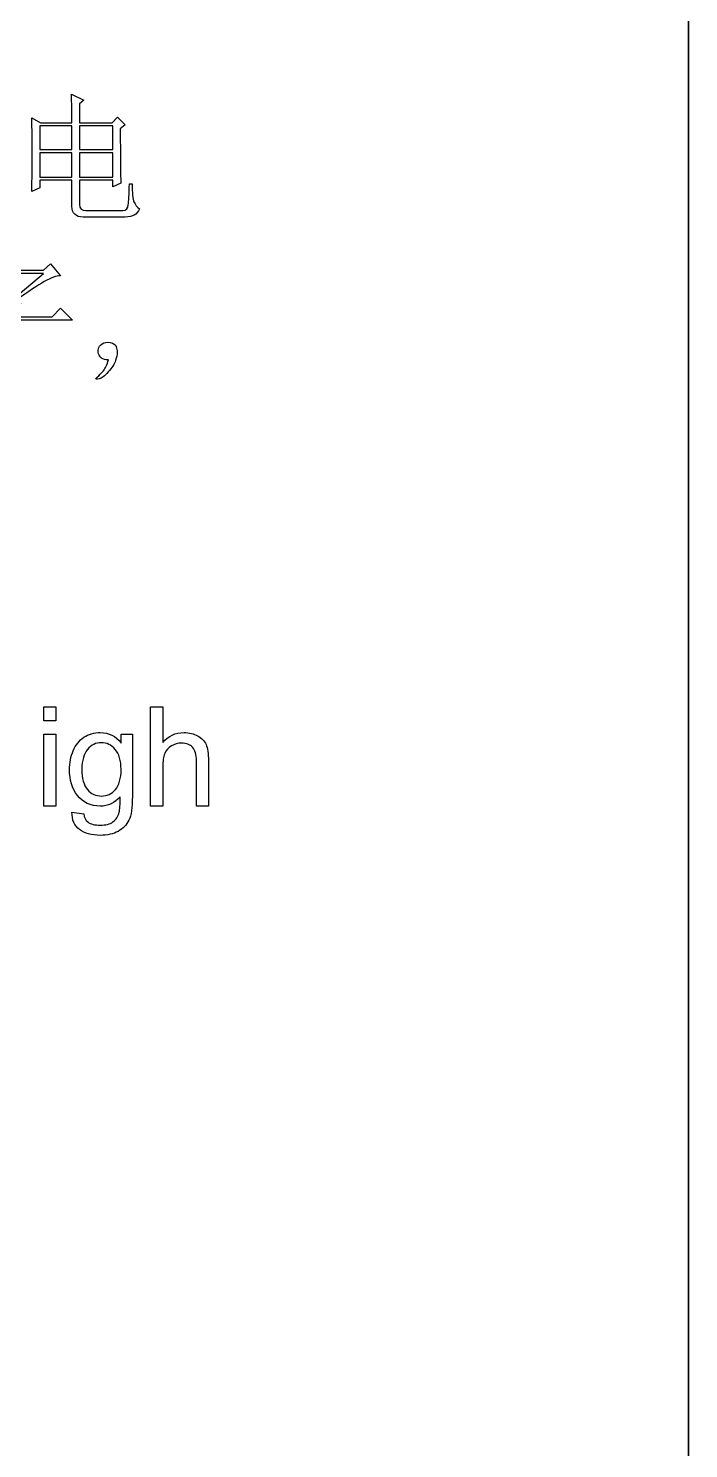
# Model space of a CAD drawing. Extents: x -45 to 645, y -160 to 467.
# Drawn here: x 391.74 to 400.13, y 123.4 to 141.45 of the extents above; entities that cross this region are included whole.
import ezdxf

# ---------------------------------------------------------------- set-up
doc = ezdxf.new("R2010")
doc.units = 0
doc.layers.add('layer 1', color=7, linetype='Continuous')

msp = doc.modelspace()

# ---------------------------------------------------------------- linework, layer by layer
at = {"color": 7, "lineweight": 35}
msp.add_line((400.132, 209.862), (400.132, 81.262), dxfattribs=at)
msp.add_line((400.132, 209.862), (400.132, 81.262), dxfattribs=at)
msp.add_line((400.132, 209.862), (400.132, 81.262), dxfattribs=at)
msp.add_line((400.132, 209.862), (400.132, 81.262), dxfattribs=at)
at = {"layer": 'layer 1', "color": 7, "lineweight": 9, "true_color": 0xffffff}
msp.add_open_spline([(400.131, 209.862), (400.131, 166.996), (400.131, 102.696), (400.131, 81.262)], degree=3, dxfattribs=at)
at = {"layer": 'layer 1', "color": 7, "true_color": 0xffffff}
for points, knots in [([(391.895, 140.25), (391.895, 140.25), (391.785, 140.313), (391.785, 140.313), (391.79, 140.174), (391.792, 140.022), (391.792, 139.858), (391.792, 139.692), (391.79, 139.532), (391.785, 139.375), (391.785, 139.375), (391.888, 139.422), (391.888, 139.422), (391.888, 139.422), (391.888, 139.519), (391.888, 139.519), (391.888, 139.519), (392.296, 139.519), (392.296, 139.519), (392.296, 139.519), (392.296, 139.19), (392.296, 139.19), (392.296, 139.098), (392.345, 139.052), (392.44, 139.052), (392.44, 139.052), (392.972, 139.052), (392.972, 139.052), (393.023, 139.052), (393.061, 139.061), (393.087, 139.076), (393.115, 139.092), (393.138, 139.119), (393.156, 139.156), (393.124, 139.179), (393.101, 139.209), (393.084, 139.244), (393.068, 139.281), (393.061, 139.357), (393.061, 139.472), (393.061, 139.472), (393.026, 139.472), (393.026, 139.472), (393.023, 139.339), (393.018, 139.251), (393.012, 139.207), (393.009, 139.163), (392.986, 139.138), (392.944, 139.135), (392.944, 139.135), (392.475, 139.135), (392.475, 139.135), (392.42, 139.135), (392.392, 139.159), (392.392, 139.21), (392.392, 139.21), (392.392, 139.519), (392.392, 139.519), (392.392, 139.519), (392.815, 139.519), (392.815, 139.519), (392.815, 139.519), (392.815, 139.436), (392.815, 139.436), (392.815, 139.436), (392.918, 139.484), (392.918, 139.484), (392.913, 139.577), (392.911, 139.807), (392.911, 140.174), (392.911, 140.174), (392.972, 140.223), (392.972, 140.223), (392.972, 140.223), (392.876, 140.32), (392.876, 140.32), (392.876, 140.32), (392.808, 140.25), (392.808, 140.25), (392.808, 140.25), (392.392, 140.25), (392.392, 140.25), (392.392, 140.25), (392.392, 140.491), (392.392, 140.491), (392.392, 140.491), (392.447, 140.539), (392.447, 140.539), (392.447, 140.539), (392.289, 140.615), (392.289, 140.615), (392.295, 140.505), (392.296, 140.383), (392.296, 140.249), (392.296, 140.249), (391.895, 140.25), (391.895, 140.25)], [0, 0, 0, 0, 0.03125, 0.03125, 0.03125, 0.0625, 0.0625, 0.0625, 0.09375, 0.09375, 0.09375, 0.125, 0.125, 0.125, 0.15625, 0.15625, 0.15625, 0.1875, 0.1875, 0.1875, 0.21875, 0.21875, 0.21875, 0.25, 0.25, 0.25, 0.28125, 0.28125, 0.28125, 0.3125, 0.3125, 0.3125, 0.34375, 0.34375, 0.34375, 0.375, 0.375, 0.375, 0.40625, 0.40625, 0.40625, 0.4375, 0.4375, 0.4375, 0.46875, 0.46875, 0.46875, 0.5, 0.5, 0.5, 0.53125, 0.53125, 0.53125, 0.5625, 0.5625, 0.5625, 0.59375, 0.59375, 0.59375, 0.625, 0.625, 0.625, 0.65625, 0.65625, 0.65625, 0.6875, 0.6875, 0.6875, 0.71875, 0.71875, 0.71875, 0.75, 0.75, 0.75, 0.78125, 0.78125, 0.78125, 0.8125, 0.8125, 0.8125, 0.84375, 0.84375, 0.84375, 0.875, 0.875, 0.875, 0.90625, 0.90625, 0.90625, 0.9375, 0.9375, 0.9375, 0.96875, 0.96875, 0.96875, 1, 1, 1, 1]), ([(392.296, 140.209), (392.296, 140.209), (392.296, 139.911), (392.296, 139.911), (392.296, 139.911), (391.888, 139.911), (391.888, 139.911), (391.888, 139.911), (391.888, 140.209), (391.888, 140.209), (391.888, 140.209), (392.296, 140.209), (392.296, 140.209)], [0, 0, 0, 0, 0.25, 0.25, 0.25, 0.5, 0.5, 0.5, 0.75, 0.75, 0.75, 1, 1, 1, 1]), ([(392.815, 140.209), (392.815, 140.209), (392.815, 139.911), (392.815, 139.911), (392.815, 139.911), (392.392, 139.911), (392.392, 139.911), (392.392, 139.911), (392.392, 140.209), (392.392, 140.209), (392.392, 140.209), (392.815, 140.209), (392.815, 140.209)], [0, 0, 0, 0, 0.25, 0.25, 0.25, 0.5, 0.5, 0.5, 0.75, 0.75, 0.75, 1, 1, 1, 1]), ([(392.296, 139.87), (392.296, 139.87), (392.296, 139.56), (392.296, 139.56), (392.296, 139.56), (391.888, 139.56), (391.888, 139.56), (391.888, 139.56), (391.888, 139.87), (391.888, 139.87), (391.888, 139.87), (392.296, 139.87), (392.296, 139.87)], [0, 0, 0, 0, 0.25, 0.25, 0.25, 0.5, 0.5, 0.5, 0.75, 0.75, 0.75, 1, 1, 1, 1]), ([(392.815, 139.87), (392.815, 139.87), (392.815, 139.56), (392.815, 139.56), (392.815, 139.56), (392.392, 139.56), (392.392, 139.56), (392.392, 139.56), (392.392, 139.87), (392.392, 139.87), (392.392, 139.87), (392.815, 139.87), (392.815, 139.87)], [0, 0, 0, 0, 0.25, 0.25, 0.25, 0.5, 0.5, 0.5, 0.75, 0.75, 0.75, 1, 1, 1, 1]), ([(390.994, 138.313), (391.044, 138.327), (391.098, 138.334), (391.158, 138.334), (391.158, 138.334), (391.935, 138.334), (391.935, 138.334), (391.935, 138.334), (391.56, 138.016), (391.56, 138.016), (391.56, 138.016), (391.465, 138.078), (391.465, 138.078), (391.469, 137.983), (391.472, 137.884), (391.472, 137.782), (391.472, 137.782), (390.714, 137.782), (390.714, 137.782), (390.714, 137.782), (390.775, 137.72), (390.775, 137.72), (390.826, 137.734), (390.88, 137.741), (390.94, 137.741), (390.94, 137.741), (391.472, 137.741), (391.472, 137.741), (391.472, 137.741), (391.472, 137.161), (391.472, 137.161), (391.476, 137.097), (391.458, 137.066), (391.416, 137.066), (391.376, 137.066), (391.294, 137.073), (391.172, 137.085), (391.172, 137.085), (391.172, 137.052), (391.172, 137.052), (391.322, 137.009), (391.397, 136.954), (391.397, 136.886), (391.514, 136.926), (391.573, 136.991), (391.573, 137.08), (391.573, 137.08), (391.573, 137.741), (391.573, 137.741), (391.573, 137.741), (392.303, 137.741), (392.303, 137.741), (392.303, 137.741), (392.153, 137.893), (392.153, 137.893), (392.153, 137.893), (392.045, 137.782), (392.045, 137.782), (392.045, 137.782), (391.573, 137.782), (391.573, 137.782), (391.573, 137.782), (391.573, 137.914), (391.573, 137.914), (391.573, 137.914), (391.649, 137.955), (391.649, 137.955), (391.649, 137.955), (391.587, 137.995), (391.587, 137.995), (391.743, 138.106), (391.862, 138.186), (391.945, 138.233), (392.029, 138.281), (392.099, 138.306), (392.153, 138.306), (392.153, 138.306), (392.024, 138.457), (392.024, 138.457), (392.024, 138.457), (391.935, 138.375), (391.935, 138.375), (391.935, 138.375), (390.933, 138.375), (390.933, 138.375), (390.933, 138.375), (390.994, 138.313), (390.994, 138.313)], [0, 0, 0, 0, 0.034483, 0.034483, 0.034483, 0.068966, 0.068966, 0.068966, 0.103448, 0.103448, 0.103448, 0.137931, 0.137931, 0.137931, 0.172414, 0.172414, 0.172414, 0.206897, 0.206897, 0.206897, 0.241379, 0.241379, 0.241379, 0.275862, 0.275862, 0.275862, 0.310345, 0.310345, 0.310345, 0.344828, 0.344828, 0.344828, 0.37931, 0.37931, 0.37931, 0.413793, 0.413793, 0.413793, 0.448276, 0.448276, 0.448276, 0.482759, 0.482759, 0.482759, 0.517241, 0.517241, 0.517241, 0.551724, 0.551724, 0.551724, 0.586207, 0.586207, 0.586207, 0.62069, 0.62069, 0.62069, 0.655172, 0.655172, 0.655172, 0.689655, 0.689655, 0.689655, 0.724138, 0.724138, 0.724138, 0.758621, 0.758621, 0.758621, 0.793103, 0.793103, 0.793103, 0.827586, 0.827586, 0.827586, 0.862069, 0.862069, 0.862069, 0.896552, 0.896552, 0.896552, 0.931034, 0.931034, 0.931034, 0.965517, 0.965517, 0.965517, 1, 1, 1, 1]), ([(392.618, 137.018), (392.604, 137.007), (392.597, 137.002), (392.597, 136.997), (392.597, 136.992), (392.613, 136.991), (392.642, 136.997), (392.672, 137.002), (392.71, 137.03), (392.758, 137.083), (392.806, 137.136), (392.836, 137.184), (392.85, 137.228), (392.864, 137.27), (392.871, 137.305), (392.871, 137.334), (392.871, 137.357), (392.866, 137.381), (392.857, 137.406), (392.848, 137.431), (392.824, 137.448), (392.782, 137.457), (392.742, 137.466), (392.707, 137.461), (392.679, 137.439), (392.653, 137.42), (392.637, 137.399), (392.632, 137.378), (392.627, 137.357), (392.628, 137.335), (392.635, 137.312), (392.642, 137.29), (392.655, 137.272), (392.672, 137.258), (392.691, 137.244), (392.721, 137.237), (392.761, 137.237), (392.744, 137.177), (392.721, 137.131), (392.696, 137.099), (392.67, 137.067), (392.644, 137.041), (392.618, 137.018)], [0, 0, 0, 0, 0.071429, 0.071429, 0.071429, 0.142857, 0.142857, 0.142857, 0.214286, 0.214286, 0.214286, 0.285714, 0.285714, 0.285714, 0.357143, 0.357143, 0.357143, 0.428571, 0.428571, 0.428571, 0.5, 0.5, 0.5, 0.571429, 0.571429, 0.571429, 0.642857, 0.642857, 0.642857, 0.714286, 0.714286, 0.714286, 0.785714, 0.785714, 0.785714, 0.857143, 0.857143, 0.857143, 0.928571, 0.928571, 0.928571, 1, 1, 1, 1]), ([(392.091, 132.652), (392.091, 132.652), (392.091, 132.829), (392.091, 132.829), (392.091, 132.829), (391.938, 132.829), (391.938, 132.829), (391.938, 132.829), (391.938, 132.652), (391.938, 132.652), (391.938, 132.652), (392.091, 132.652), (392.091, 132.652)], [0, 0, 0, 0, 0.25, 0.25, 0.25, 0.5, 0.5, 0.5, 0.75, 0.75, 0.75, 1, 1, 1, 1]), ([(393.45, 131.566), (393.45, 131.566), (393.45, 132.065), (393.45, 132.065), (393.45, 132.137), (393.459, 132.194), (393.476, 132.234), (393.492, 132.275), (393.522, 132.307), (393.56, 132.331), (393.6, 132.354), (393.642, 132.367), (393.687, 132.367), (393.749, 132.367), (393.796, 132.349), (393.829, 132.314), (393.862, 132.279), (393.878, 132.222), (393.878, 132.144), (393.878, 132.144), (393.878, 131.566), (393.878, 131.566), (393.878, 131.566), (394.031, 131.566), (394.031, 131.566), (394.031, 131.566), (394.031, 132.144), (394.031, 132.144), (394.031, 132.234), (394.021, 132.303), (394, 132.351), (393.979, 132.397), (393.942, 132.434), (393.893, 132.46), (393.845, 132.486), (393.787, 132.501), (393.721, 132.501), (393.611, 132.501), (393.522, 132.458), (393.45, 132.374), (393.45, 132.374), (393.45, 132.829), (393.45, 132.829), (393.45, 132.829), (393.296, 132.829), (393.296, 132.829), (393.296, 132.829), (393.296, 131.566), (393.296, 131.566), (393.296, 131.566), (393.45, 131.566), (393.45, 131.566)], [0, 0, 0, 0, 0.058824, 0.058824, 0.058824, 0.117647, 0.117647, 0.117647, 0.176471, 0.176471, 0.176471, 0.235294, 0.235294, 0.235294, 0.294118, 0.294118, 0.294118, 0.352941, 0.352941, 0.352941, 0.411765, 0.411765, 0.411765, 0.470588, 0.470588, 0.470588, 0.529412, 0.529412, 0.529412, 0.588235, 0.588235, 0.588235, 0.647059, 0.647059, 0.647059, 0.705882, 0.705882, 0.705882, 0.764706, 0.764706, 0.764706, 0.823529, 0.823529, 0.823529, 0.882353, 0.882353, 0.882353, 0.941176, 0.941176, 0.941176, 1, 1, 1, 1]), ([(392.091, 131.566), (392.091, 131.566), (392.091, 132.481), (392.091, 132.481), (392.091, 132.481), (391.938, 132.481), (391.938, 132.481), (391.938, 132.481), (391.938, 131.566), (391.938, 131.566), (391.938, 131.566), (392.091, 131.566), (392.091, 131.566)], [0, 0, 0, 0, 0.25, 0.25, 0.25, 0.5, 0.5, 0.5, 0.75, 0.75, 0.75, 1, 1, 1, 1]), ([(392.394, 131.269), (392.46, 131.22), (392.547, 131.195), (392.655, 131.195), (392.746, 131.195), (392.823, 131.213), (392.884, 131.246), (392.947, 131.282), (392.992, 131.328), (393.02, 131.388), (393.05, 131.448), (393.064, 131.548), (393.064, 131.691), (393.064, 131.691), (393.064, 132.481), (393.064, 132.481), (393.064, 132.481), (392.923, 132.481), (392.923, 132.481), (392.923, 132.481), (392.923, 132.368), (392.923, 132.368), (392.853, 132.457), (392.765, 132.501), (392.657, 132.501), (392.579, 132.501), (392.509, 132.481), (392.449, 132.441), (392.39, 132.4), (392.345, 132.344), (392.313, 132.27), (392.282, 132.196), (392.266, 132.116), (392.266, 132.028), (392.266, 131.901), (392.299, 131.793), (392.367, 131.702), (392.437, 131.612), (392.533, 131.566), (392.657, 131.566), (392.757, 131.566), (392.84, 131.606), (392.909, 131.686), (392.909, 131.585), (392.905, 131.518), (392.896, 131.488), (392.884, 131.435), (392.858, 131.396), (392.818, 131.366), (392.779, 131.338), (392.725, 131.324), (392.654, 131.324), (392.587, 131.324), (392.535, 131.338), (392.498, 131.366), (392.469, 131.388), (392.451, 131.423), (392.446, 131.469), (392.446, 131.469), (392.297, 131.49), (392.297, 131.49), (392.296, 131.391), (392.327, 131.317), (392.394, 131.269)], [0, 0, 0, 0, 0.047619, 0.047619, 0.047619, 0.095238, 0.095238, 0.095238, 0.142857, 0.142857, 0.142857, 0.190476, 0.190476, 0.190476, 0.238095, 0.238095, 0.238095, 0.285714, 0.285714, 0.285714, 0.333333, 0.333333, 0.333333, 0.380952, 0.380952, 0.380952, 0.428571, 0.428571, 0.428571, 0.47619, 0.47619, 0.47619, 0.52381, 0.52381, 0.52381, 0.571429, 0.571429, 0.571429, 0.619048, 0.619048, 0.619048, 0.666667, 0.666667, 0.666667, 0.714286, 0.714286, 0.714286, 0.761905, 0.761905, 0.761905, 0.809524, 0.809524, 0.809524, 0.857143, 0.857143, 0.857143, 0.904762, 0.904762, 0.904762, 0.952381, 0.952381, 0.952381, 1, 1, 1, 1]), ([(392.495, 132.287), (392.542, 132.344), (392.6, 132.372), (392.669, 132.372), (392.738, 132.372), (392.797, 132.344), (392.847, 132.287), (392.896, 132.231), (392.921, 132.146), (392.921, 132.033), (392.921, 131.917), (392.896, 131.832), (392.849, 131.777), (392.8, 131.723), (392.741, 131.695), (392.671, 131.695), (392.6, 131.695), (392.54, 131.723), (392.493, 131.777), (392.446, 131.832), (392.423, 131.92), (392.423, 132.038), (392.423, 132.15), (392.448, 132.232), (392.495, 132.287)], [0, 0, 0, 0, 0.125, 0.125, 0.125, 0.25, 0.25, 0.25, 0.375, 0.375, 0.375, 0.5, 0.5, 0.5, 0.625, 0.625, 0.625, 0.75, 0.75, 0.75, 0.875, 0.875, 0.875, 1, 1, 1, 1])]:
    msp.add_open_spline(points, degree=3, knots=knots, dxfattribs=at)

doc.saveas('drawing.dxf')
